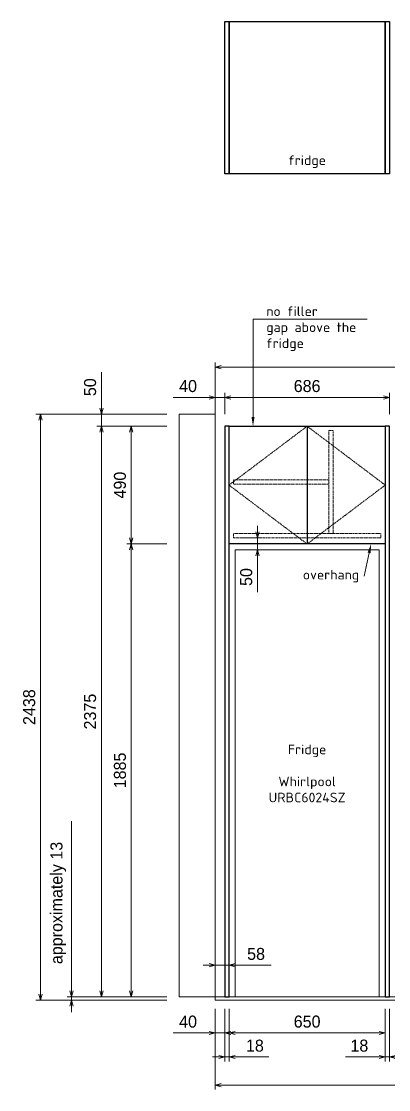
# Model space of a CAD drawing. Header units: millimetres. Extents: x 317748 to 451058, y -7309 to 88509.
# Drawn here: x 435791 to 437319, y 57691 to 62137 of the extents above; entities that cross this region are included whole.
import ezdxf
from ezdxf import colors
from ezdxf.entities.mleader import LeaderData, LeaderLine
from ezdxf.math import Vec2, Vec3

# ---------------------------------------------------------------- set-up
doc = ezdxf.new("R2010")
doc.units = ezdxf.units.MM
doc.header["$LTSCALE"] = 2
doc.header["$MEASUREMENT"] = 0
doc.header["$PDMODE"] = 3
doc.linetypes.add('DASHEDX2', pattern=[1.5, 1, -0.5])
doc.layers.get('0').update_dxf_attribs({"lineweight": 30})
doc.layers.get('Defpoints').update_dxf_attribs({"color": 255, "lineweight": 0})
for name, color, linetype, lineweight in [('1', 10, 'Continuous', 18), ('Appliances', 4, 'Continuous', 13), ('Cabinets', 7, 'Continuous', 25), ('Dims', 4, 'Continuous', 20), ('Hatch_grey', 253, 'Continuous', 5), ('Line_Hidden', 8, 'DASHEDX2', 15), ('Line_Thin', 8, 'Continuous', 18)]:
    doc.layers.add(name, color=color, linetype=linetype, lineweight=lineweight)
doc.styles.add('AGS', font='ags.shx')
doc.styles.add('style1', font='simplex.shx')
doc.dimstyles.new('mm LG 30', dxfattribs={"dimtxt": 50, "dimasz": 25, "dimexe": 19, "dimexo": 50, "dimgap": 22, "dimtad": 1, "dimdec": 0, "dimdsep": 46, "dimtxsty": 'AGS', "dimblk": 'OPEN30', "dimcen": 2, "dimclrd": 256, "dimclre": 256, "dimclrt": 256, "dimadec": 0, "dimazin": 0, "dimtm": 1e-09, "dimtfac": 1, "dimtdec": 0, "dimtmove": 0, "dimatfit": 3, "dimldrblk": 'OPEN30', "dimfxl": 1, "dimtolj": 1, "dimlwd": -1, "dimlwe": -1, "dimarcsym": 0})

# ---------------------------------------------------------------- blocks, each defined once
blk = doc.blocks.new('_Open30')
at = {"color": 0, "linetype": 'ByBlock', "lineweight": -2}
for p, q in [((-1, 0.27), (0, 0)), ((0, 0), (-1, -0.27)), ((0, 0), (-1, 0))]:
    blk.add_line(p, q, dxfattribs=at)
blk = doc.blocks.new('*D309')
at = {"layer": 'Defpoints', "color": 0, "ltscale": 2, "transparency": 16777216}
for p in [(436248, 59961.8), (436446.6, 59961.8), (436446.6, 58076.8)]:
    blk.add_point(p, dxfattribs=at)
at = {"layer": 'Dims', "ltscale": 2, "transparency": 16777216}
for p, q in [((436396.6, 59961.8), (436229, 59961.8)), ((436248, 58101.8), (436248, 59936.8)), ((436396.6, 58076.8), (436229, 58076.8))]:
    blk.add_line(p, q, dxfattribs=at)
at = {"layer": 'Dims', "ltscale": 2, "transparency": 16777216, "xscale": 25, "yscale": 25, "zscale": 25}
for p, rotation in [((436248, 59961.8), 90), ((436248, 58076.8), 270)]:
    blk.add_blockref('_Open30', p, dxfattribs=dict(at, rotation=rotation))
at = {"layer": 'Dims', "ltscale": 2, "transparency": 16777216, "insert": (436201, 59019.3), "char_height": 50, "attachment_point": 5, "rotation": 90, "style": 'AGS'}
blk.add_mtext('\\A1;1885', dxfattribs=at)
blk = doc.blocks.new('*D310')
at = {"layer": 'Defpoints', "color": 0, "ltscale": 2, "transparency": 16777216}
for p in [(436248, 60451.8), (436446.6, 60451.8), (436446.6, 59961.8)]:
    blk.add_point(p, dxfattribs=at)
at = {"layer": 'Dims', "ltscale": 2, "transparency": 16777216}
for p, q in [((436396.6, 60451.8), (436229, 60451.8)), ((436248, 59986.8), (436248, 60426.8)), ((436396.6, 59961.8), (436229, 59961.8))]:
    blk.add_line(p, q, dxfattribs=at)
at = {"layer": 'Dims', "ltscale": 2, "transparency": 16777216, "xscale": 25, "yscale": 25, "zscale": 25}
for p, rotation in [((436248, 60451.8), 90), ((436248, 59961.8), 270)]:
    blk.add_blockref('_Open30', p, dxfattribs=dict(at, rotation=rotation))
at = {"layer": 'Dims', "ltscale": 2, "transparency": 16777216, "insert": (436201, 60206.8), "char_height": 50, "attachment_point": 5, "rotation": 90, "style": 'AGS'}
blk.add_mtext('\\A1;490', dxfattribs=at)
blk = doc.blocks.new('*D311')
at = {"layer": 'Defpoints', "color": 0, "ltscale": 2, "transparency": 16777216}
for p in [(436123.8, 60451.8), (436446.6, 60451.8), (436446.6, 58076.8)]:
    blk.add_point(p, dxfattribs=at)
at = {"layer": 'Dims', "ltscale": 2, "transparency": 16777216}
for p, q in [((436396.6, 60451.8), (436104.8, 60451.8)), ((436123.8, 58101.8), (436123.8, 60426.8)), ((436396.6, 58076.8), (436104.8, 58076.8))]:
    blk.add_line(p, q, dxfattribs=at)
at = {"layer": 'Dims', "ltscale": 2, "transparency": 16777216, "xscale": 25, "yscale": 25, "zscale": 25}
for p, rotation in [((436123.8, 60451.8), 90), ((436123.8, 58076.8), 270)]:
    blk.add_blockref('_Open30', p, dxfattribs=dict(at, rotation=rotation))
at = {"layer": 'Dims', "ltscale": 2, "transparency": 16777216, "insert": (436076.8, 59264.3), "char_height": 50, "attachment_point": 5, "rotation": 90, "style": 'AGS'}
blk.add_mtext('\\A1;2375', dxfattribs=at)
blk = doc.blocks.new('*D312')
at = {"layer": 'Defpoints', "color": 0, "ltscale": 2, "transparency": 16777216}
for p in [(436123.8, 60501.8), (436446.6, 60501.8), (436446.6, 60451.8)]:
    blk.add_point(p, dxfattribs=at)
at = {"layer": 'Dims', "ltscale": 2, "transparency": 16777216}
for p, q in [((436123.8, 60526.8), (436123.8, 60676.7)), ((436396.6, 60501.8), (436104.8, 60501.8)), ((436123.8, 60451.8), (436123.8, 60501.8)), ((436396.6, 60451.8), (436104.8, 60451.8)), ((436123.8, 60426.8), (436123.8, 60401.8))]:
    blk.add_line(p, q, dxfattribs=at)
at = {"layer": 'Dims', "ltscale": 2, "transparency": 16777216, "xscale": 25, "yscale": 25, "zscale": 25}
for p, rotation in [((436123.8, 60501.8), 270), ((436123.8, 60451.8), 90)]:
    blk.add_blockref('_Open30', p, dxfattribs=dict(at, rotation=rotation))
at = {"layer": 'Dims', "ltscale": 2, "transparency": 16777216, "insert": (436076.8, 60614.2), "char_height": 50, "attachment_point": 5, "rotation": 90, "style": 'AGS'}
blk.add_mtext('\\A1;50', dxfattribs=at)
blk = doc.blocks.new('*D313')
at = {"layer": 'Defpoints', "color": 0, "ltscale": 2, "transparency": 16777216}
for p in [(435999.6, 58076.8), (436446.6, 58076.8), (436446.6, 58063.8)]:
    blk.add_point(p, dxfattribs=at)
at = {"layer": 'Dims', "ltscale": 2, "transparency": 16777216}
for p, q in [((435999.6, 58101.8), (435999.6, 58808.9)), ((436396.6, 58076.8), (435980.6, 58076.8)), ((436396.6, 58063.8), (435980.6, 58063.8)), ((435999.6, 58063.8), (435999.6, 58076.8)), ((435999.6, 58038.8), (435999.6, 58013.8))]:
    blk.add_line(p, q, dxfattribs=at)
at = {"layer": 'Dims', "ltscale": 2, "transparency": 16777216, "xscale": 25, "yscale": 25, "zscale": 25}
for p, rotation in [((435999.6, 58076.8), 270), ((435999.6, 58063.8), 90)]:
    blk.add_blockref('_Open30', p, dxfattribs=dict(at, rotation=rotation))
at = {"layer": 'Dims', "ltscale": 2, "transparency": 16777216, "insert": (435944.3, 58467.8), "char_height": 50, "attachment_point": 5, "rotation": 90, "style": 'AGS'}
blk.add_mtext('\\A1;approximately 13', dxfattribs=at)
blk = doc.blocks.new('*D314')
at = {"layer": 'Defpoints', "color": 0, "ltscale": 2, "transparency": 16777216}
for p in [(435870.5, 60501.8), (436446.6, 60501.8), (436446.6, 58063.8)]:
    blk.add_point(p, dxfattribs=at)
at = {"layer": 'Dims', "ltscale": 2, "transparency": 16777216}
for p, q in [((436396.6, 60501.8), (435851.5, 60501.8)), ((435870.5, 58088.8), (435870.5, 60476.8)), ((436396.6, 58063.8), (435851.5, 58063.8))]:
    blk.add_line(p, q, dxfattribs=at)
at = {"layer": 'Dims', "ltscale": 2, "transparency": 16777216, "xscale": 25, "yscale": 25, "zscale": 25}
for p, rotation in [((435870.5, 60501.8), 90), ((435870.5, 58063.8), 270)]:
    blk.add_blockref('_Open30', p, dxfattribs=dict(at, rotation=rotation))
at = {"layer": 'Dims', "ltscale": 2, "transparency": 16777216, "insert": (435823.5, 59282.8), "char_height": 50, "attachment_point": 5, "rotation": 90, "style": 'AGS'}
blk.add_mtext('\\A1;2438', dxfattribs=at)
blk = doc.blocks.new('*D323')
at = {"layer": 'Defpoints', "color": 0, "ltscale": 2, "transparency": 16777216}
for p in [(436596.6, 58076.8), (436636.6, 58076.8), (436596.6, 57926.8)]:
    blk.add_point(p, dxfattribs=at)
at = {"layer": 'Dims', "ltscale": 2, "transparency": 16777216}
for p, q in [((436596.6, 58026.8), (436596.6, 57907.8)), ((436636.6, 58026.8), (436636.6, 57907.8)), ((436571.6, 57926.8), (436421.7, 57926.8)), ((436636.6, 57926.8), (436596.6, 57926.8)), ((436661.6, 57926.8), (436686.6, 57926.8))]:
    blk.add_line(p, q, dxfattribs=at)
at = {"layer": 'Dims', "ltscale": 2, "transparency": 16777216, "xscale": 25, "yscale": 25, "zscale": 25}
blk.add_blockref('_Open30', (436596.6, 57926.8), dxfattribs=at)
at = {"layer": 'Dims', "ltscale": 2, "transparency": 16777216, "xscale": 25, "yscale": 25, "zscale": 25, "rotation": 180}
blk.add_blockref('_Open30', (436636.6, 57926.8), dxfattribs=at)
at = {"layer": 'Dims', "ltscale": 2, "transparency": 16777216, "insert": (436484.2, 57973.8), "char_height": 50, "attachment_point": 5, "style": 'AGS'}
blk.add_mtext('\\A1;40', dxfattribs=at)
blk = doc.blocks.new('*D324')
at = {"layer": 'Defpoints', "color": 0, "ltscale": 2, "transparency": 16777216}
for p in [(436596.6, 58076.8), (439796.6, 58076.8), (439796.6, 57710)]:
    blk.add_point(p, dxfattribs=at)
at = {"layer": 'Dims', "ltscale": 2, "transparency": 16777216}
for p, q in [((436596.6, 58026.8), (436596.6, 57691)), ((439796.6, 58026.8), (439796.6, 57691)), ((436621.6, 57710), (439771.6, 57710))]:
    blk.add_line(p, q, dxfattribs=at)
at = {"layer": 'Dims', "ltscale": 2, "transparency": 16777216, "xscale": 25, "yscale": 25, "zscale": 25, "rotation": 180}
blk.add_blockref('_Open30', (436596.6, 57710), dxfattribs=at)
at = {"layer": 'Dims', "ltscale": 2, "transparency": 16777216, "xscale": 25, "yscale": 25, "zscale": 25}
blk.add_blockref('_Open30', (439796.6, 57710), dxfattribs=at)
at = {"layer": 'Dims', "ltscale": 2, "transparency": 16777216, "insert": (438196.6, 57757), "char_height": 50, "attachment_point": 5, "style": 'AGS'}
blk.add_mtext('\\A1;3200', dxfattribs=at)
blk = doc.blocks.new('*D325')
at = {"layer": 'Defpoints', "color": 0, "ltscale": 2, "transparency": 16777216}
for p in [(436636.6, 60571.8), (436636.6, 60451.8), (437322.6, 60451.8)]:
    blk.add_point(p, dxfattribs=at)
at = {"layer": 'Dims', "ltscale": 2, "transparency": 16777216}
for p, q in [((436636.6, 60501.8), (436636.6, 60590.8)), ((437297.6, 60571.8), (436661.6, 60571.8)), ((437322.6, 60501.8), (437322.6, 60590.8))]:
    blk.add_line(p, q, dxfattribs=at)
at = {"layer": 'Dims', "ltscale": 2, "transparency": 16777216, "xscale": 25, "yscale": 25, "zscale": 25, "rotation": 180}
blk.add_blockref('_Open30', (436636.6, 60571.8), dxfattribs=at)
at = {"layer": 'Dims', "ltscale": 2, "transparency": 16777216, "xscale": 25, "yscale": 25, "zscale": 25}
blk.add_blockref('_Open30', (437322.6, 60571.8), dxfattribs=at)
at = {"layer": 'Dims', "ltscale": 2, "transparency": 16777216, "insert": (436979.6, 60618.8), "char_height": 50, "attachment_point": 5, "style": 'AGS'}
blk.add_mtext('\\A1;686', dxfattribs=at)
blk = doc.blocks.new('*D331')
at = {"layer": 'Defpoints', "color": 0, "ltscale": 2, "transparency": 16777216}
for p in [(436596.6, 60571.8), (436596.6, 60451.8), (436636.6, 60451.8)]:
    blk.add_point(p, dxfattribs=at)
at = {"layer": 'Dims', "ltscale": 2, "transparency": 16777216}
for p, q in [((436571.6, 60571.8), (436421.7, 60571.8)), ((436596.6, 60501.8), (436596.6, 60590.8)), ((436636.6, 60571.8), (436596.6, 60571.8)), ((436636.6, 60501.8), (436636.6, 60590.8)), ((436661.6, 60571.8), (436686.6, 60571.8))]:
    blk.add_line(p, q, dxfattribs=at)
at = {"layer": 'Dims', "ltscale": 2, "transparency": 16777216, "xscale": 25, "yscale": 25, "zscale": 25}
blk.add_blockref('_Open30', (436596.6, 60571.8), dxfattribs=at)
at = {"layer": 'Dims', "ltscale": 2, "transparency": 16777216, "xscale": 25, "yscale": 25, "zscale": 25, "rotation": 180}
blk.add_blockref('_Open30', (436636.6, 60571.8), dxfattribs=at)
at = {"layer": 'Dims', "ltscale": 2, "transparency": 16777216, "insert": (436484.2, 60618.8), "char_height": 50, "attachment_point": 5, "style": 'AGS'}
blk.add_mtext('\\A1;40', dxfattribs=at)
blk = doc.blocks.new('*D332')
at = {"layer": '1', "ltscale": 2, "transparency": 16777216}
for p, q in [((436596.6, 60501.8), (436596.6, 60717.1)), ((436621.6, 60698.1), (438925.6, 60698.1)), ((438950.6, 60501.8), (438950.6, 60717.1))]:
    blk.add_line(p, q, dxfattribs=at)
at = {"layer": 'Defpoints', "color": 0, "ltscale": 2, "transparency": 16777216}
for p in [(438950.6, 60698.1), (436596.6, 60451.8), (438950.6, 60451.8)]:
    blk.add_point(p, dxfattribs=at)
at = {"layer": '1', "ltscale": 2, "transparency": 16777216, "xscale": 25, "yscale": 25, "zscale": 25, "rotation": 180}
blk.add_blockref('_Open30', (436596.6, 60698.1), dxfattribs=at)
at = {"layer": '1', "ltscale": 2, "transparency": 16777216, "xscale": 25, "yscale": 25, "zscale": 25}
blk.add_blockref('_Open30', (438950.6, 60698.1), dxfattribs=at)
at = {"layer": '1', "ltscale": 2, "transparency": 16777216, "insert": (437773.6, 60745.1), "char_height": 50, "attachment_point": 5, "style": 'AGS'}
blk.add_mtext('\\A1;2354', dxfattribs=at)
blk = doc.blocks.new('*D384')
at = {"layer": 'Defpoints', "color": 0, "ltscale": 2, "transparency": 16777216}
for p in [(18, 0), (668, 0), (18, -150)]:
    blk.add_point(p, dxfattribs=at)
at = {"layer": 'Dims', "ltscale": 2, "transparency": 16777216}
for p, q in [((18, -50), (18, -169)), ((668, -50), (668, -169)), ((643, -150), (43, -150))]:
    blk.add_line(p, q, dxfattribs=at)
at = {"layer": 'Dims', "ltscale": 2, "transparency": 16777216, "xscale": 25, "yscale": 25, "zscale": 25, "rotation": 180}
blk.add_blockref('_Open30', (18, -150), dxfattribs=at)
at = {"layer": 'Dims', "ltscale": 2, "transparency": 16777216, "xscale": 25, "yscale": 25, "zscale": 25}
blk.add_blockref('_Open30', (668, -150), dxfattribs=at)
at = {"layer": 'Dims', "ltscale": 2, "transparency": 16777216, "insert": (343, -103), "char_height": 50, "attachment_point": 5, "style": 'AGS'}
blk.add_mtext('\\A1;650', dxfattribs=at)
blk = doc.blocks.new('*D385')
at = {"layer": 'Defpoints', "color": 0, "ltscale": 2, "transparency": 16777216}
for p in [(18, 1910), (18, 1860), (136.7, 1860)]:
    blk.add_point(p, dxfattribs=at)
at = {"layer": 'Dims', "ltscale": 2, "transparency": 16777216}
for p, q in [((136.7, 1935), (136.7, 1960)), ((68, 1910), (155.7, 1910)), ((136.7, 1910), (136.7, 1860)), ((68, 1860), (155.7, 1860)), ((136.7, 1835), (136.7, 1685))]:
    blk.add_line(p, q, dxfattribs=at)
at = {"layer": 'Dims', "ltscale": 2, "transparency": 16777216, "xscale": 25, "yscale": 25, "zscale": 25}
for p, rotation in [((136.7, 1910), 270), ((136.7, 1860), 90)]:
    blk.add_blockref('_Open30', p, dxfattribs=dict(at, rotation=rotation))
at = {"layer": 'Dims', "ltscale": 2, "transparency": 16777216, "insert": (89.7, 1747.5), "char_height": 50, "attachment_point": 5, "rotation": 90, "style": 'AGS'}
blk.add_mtext('\\A1;50', dxfattribs=at)
blk = doc.blocks.new('*D388')
at = {"layer": 'Defpoints', "color": 0, "ltscale": 2, "transparency": 16777216}
for p in [(0, 0), (18, 0), (18, -250)]:
    blk.add_point(p, dxfattribs=at)
at = {"layer": 'Dims', "ltscale": 2, "transparency": 16777216}
for p, q in [((0, -50), (0, -269)), ((18, -50), (18, -269)), ((-25, -250), (-50, -250)), ((0, -250), (18, -250)), ((43, -250), (183.4, -250))]:
    blk.add_line(p, q, dxfattribs=at)
at = {"layer": 'Dims', "ltscale": 2, "transparency": 16777216, "xscale": 25, "yscale": 25, "zscale": 25}
blk.add_blockref('_Open30', (0, -250), dxfattribs=at)
at = {"layer": 'Dims', "ltscale": 2, "transparency": 16777216, "xscale": 25, "yscale": 25, "zscale": 25, "rotation": 180}
blk.add_blockref('_Open30', (18, -250), dxfattribs=at)
at = {"layer": 'Dims', "ltscale": 2, "transparency": 16777216, "insert": (125.7, -203), "char_height": 50, "attachment_point": 5, "style": 'AGS'}
blk.add_mtext('\\A1;18', dxfattribs=at)
blk = doc.blocks.new('*D386')
at = {"layer": 'Defpoints', "color": 0, "ltscale": 2, "transparency": 16777216}
for p in [(668, 0), (686, 0), (668, -250)]:
    blk.add_point(p, dxfattribs=at)
at = {"layer": 'Dims', "ltscale": 2, "transparency": 16777216}
for p, q in [((668, -50), (668, -269)), ((686, -50), (686, -269)), ((643, -250), (502.6, -250)), ((686, -250), (668, -250)), ((711, -250), (736, -250))]:
    blk.add_line(p, q, dxfattribs=at)
at = {"layer": 'Dims', "ltscale": 2, "transparency": 16777216, "xscale": 25, "yscale": 25, "zscale": 25}
blk.add_blockref('_Open30', (668, -250), dxfattribs=at)
at = {"layer": 'Dims', "ltscale": 2, "transparency": 16777216, "xscale": 25, "yscale": 25, "zscale": 25, "rotation": 180}
blk.add_blockref('_Open30', (686, -250), dxfattribs=at)
at = {"layer": 'Dims', "ltscale": 2, "transparency": 16777216, "insert": (560.3, -203), "char_height": 50, "attachment_point": 5, "style": 'AGS'}
blk.add_mtext('\\A1;18', dxfattribs=at)
blk = doc.blocks.new('*U350')
at = {"layer": 'Line_Hidden', "ltscale": 2}
for points in [[(415.3, 472), (433.3, 472), (433.3, 43), (415.3, 43)], [(18, 266.5), (415.3, 266.5), (415.3, 248.5), (18, 248.5)]]:
    blk.add_lwpolyline(points, close=True, dxfattribs=at)
blk = doc.blocks.new('*D333')
at = {"layer": 'Defpoints', "color": 0, "ltscale": 2, "transparency": 16777216}
for p in [(436654.6, 58208.6), (436596.6, 58076.8), (436654.6, 58076.8)]:
    blk.add_point(p, dxfattribs=at)
at = {"layer": 'Dims', "ltscale": 2, "transparency": 16777216}
for p, q in [((436571.6, 58208.6), (436546.6, 58208.6)), ((436596.6, 58126.8), (436596.6, 58227.6)), ((436596.6, 58208.6), (436654.6, 58208.6)), ((436654.6, 58126.8), (436654.6, 58227.6)), ((436679.6, 58208.6), (436829.6, 58208.6))]:
    blk.add_line(p, q, dxfattribs=at)
at = {"layer": 'Dims', "ltscale": 2, "transparency": 16777216, "xscale": 25, "yscale": 25, "zscale": 25}
blk.add_blockref('_Open30', (436596.6, 58208.6), dxfattribs=at)
at = {"layer": 'Dims', "ltscale": 2, "transparency": 16777216, "xscale": 25, "yscale": 25, "zscale": 25, "rotation": 180}
blk.add_blockref('_Open30', (436654.6, 58208.6), dxfattribs=at)
at = {"layer": 'Dims', "ltscale": 2, "transparency": 16777216, "insert": (436767.1, 58255.6), "char_height": 50, "attachment_point": 5, "style": 'AGS'}
blk.add_mtext('\\A1;58', dxfattribs=at)
blk = doc.blocks.new('Floor_13mm')
at = {"layer": 'Line_Thin', "ltscale": 2}
blk.add_lwpolyline([(0, 0), (3200, 0), (3200, -13), (0, -13)], close=True, dxfattribs=at)
blk = doc.blocks.new('*U383')
at = {"layer": 'Cabinets', "ltscale": 2}
blk.add_line((343, 2375), (343, 1885), dxfattribs=at)
for points in [[(0, 4060), (18, 4060), (18, 3425), (0, 3425)], [(18, 4060), (668, 4060), (668, 3425), (18, 3425)], [(668, 4060), (686, 4060), (686, 3425), (668, 3425)], [(0, 0), (18, 0), (18, 2375), (0, 2375)], [(18, 2375), (668, 2375), (668, 1885), (18, 1885)], [(668, 0), (686, 0), (686, 2375), (668, 2375)]]:
    blk.add_lwpolyline(points, close=True, dxfattribs=at)
at = {"layer": 'Line_Hidden', "ltscale": 2}
blk.add_lwpolyline([(343, 2375), (18, 2130), (343, 1885), (668, 2130), (343, 2375)], dxfattribs=at)
blk.add_lwpolyline([(36, 1928), (650, 1928), (650, 1910), (36, 1910)], close=True, dxfattribs=at)
at = {"layer": 'Dims', "insert": (343, 3450), "char_height": 40, "attachment_point": 8, "style": 'style1'}
blk.add_mtext_dynamic_manual_height_columns('\\pxqc;fridge', width=300, gutter_width=25, heights=[132.5], dxfattribs=at)
at = {"layer": 'Dims', "ltscale": 2}
dim = blk.add_linear_dim(base=(136.7, 1860), p1=(18, 1910), p2=(18, 1860), angle=90, dimstyle='mm LG 30', override={"dimpost": '\\X'}, dxfattribs=at)
dim.commit()
dim.dimension.update_dxf_attribs({"geometry": '*D385', "text_midpoint": (89.7, 1747.5)})
for base, p1, p2, picture, middle in [((18, -250), (0, 0), (18, 0), '*D388', (125.7, -203)), ((18, -150), (668, 0), (18, 0), '*D384', (343, -103)), ((668, -250), (686, 0), (668, 0), '*D386', (560.3, -203))]:
    dim = blk.add_linear_dim(base=base, p1=p1, p2=p2, dimstyle='mm LG 30', override={"dimpost": '\\X'}, dxfattribs=at)
    dim.commit()
    dim.dimension.update_dxf_attribs({"geometry": picture, "text_midpoint": middle})
at = {"layer": '1', "ltscale": 0.2}
ml = blk.add_multileader_mtext('Standard', dxfattribs=at)
ml.set_content('{\\Fsimplex|c0;no filler\\Pgap above the fridge}', color=256)
ml.set_leader_properties()
ml.build(insert=Vec2(0, 0))
ml.multileader.update_dxf_attribs({"has_dogleg": 0, "text_left_attachment_type": 6, "text_right_attachment_type": 6, "dogleg_length": 0.36, "arrow_head_size": 38.1})
ctx = ml.context
ctx.base_point, ctx.char_height, ctx.arrow_head_size, ctx.landing_gap_size, ctx.plane_origin = Vec3(134.8, 2820.4), 40, 38.1, 38.1, Vec3(200.3, 2389)
ctx.left_attachment, ctx.right_attachment = 6, 6
notes = []
notes.append((ctx, [(1, (1, 1, 0), (134.5, 2820.4), (1, 0), 0.36, [(0, [(118, 2375), (118, 2820.4)], 0, [])])]))
ctx.mtext.insert, ctx.mtext.rotation, ctx.mtext.width, ctx.mtext.flow_direction = Vec3(172.9, 2873.7), 6.283185, 415.149, 5
at = {"layer": 'Dims', "ltscale": 0.2}
ml = blk.add_multileader_mtext('Standard', dxfattribs=at)
ml.set_content('overhang', color=256, style='style1')
ml.set_leader_properties()
ml.build(insert=Vec2(0, 0))
ml.multileader.update_dxf_attribs({"has_dogleg": 0, "dogleg_length": 9.14, "arrow_head_size": 38.1})
ctx = ml.context
ctx.base_point, ctx.char_height, ctx.arrow_head_size, ctx.landing_gap_size, ctx.plane_origin = Vec3(282.5, 1750.5), 40, 38.1, 20, Vec3(687.2, 1885)
ctx.text_align_type = 2
notes.append((ctx, [(1, (1, 1, 0), (588.8, 1750.5), (-1, 0), 9.14, [(0, [(609.1, 1885)], 0, [])])]))
ctx.mtext.insert, ctx.mtext.alignment, ctx.mtext.flow_direction = Vec3(559.7, 1777.2), 3, 5
for ctx, leaders in notes:
    for number, flags, end, landing, length, lines in leaders:
        leader = LeaderData()
        leader.index, (leader.has_last_leader_line, leader.has_dogleg_vector, leader.attachment_direction) = number, flags
        leader.last_leader_point, leader.dogleg_vector, leader.dogleg_length = Vec3(end), Vec3(landing), length
        for number, points, colour, breaks in lines:
            line = LeaderLine()
            line.index, line.vertices, line.color, line.breaks = number, Vec3.list(points), colors.encode_raw_color(colour), breaks
            leader.lines.append(line)
        ctx.leaders.append(leader)

msp = doc.modelspace()

# ---------------------------------------------------------------- linework, layer by layer
at = {"layer": 'Appliances', "ltscale": 2}
msp.add_lwpolyline([(436679.6, 58076.8), (437279.6, 58076.8), (437279.6, 59936.8), (436679.6, 59936.8)], close=True, dxfattribs=at)
at = {"layer": 'Hatch_grey', "ltscale": 2}
msp.add_lwpolyline([(436596.6, 58076.8), (436446.6, 58076.8), (436446.6, 60501.8), (436596.6, 60501.8)], close=True, dxfattribs=at)

# ---------------------------------------------------------------- block references
msp.add_blockref('Floor_13mm', (436596.6, 58076.8))
at = {"layer": 'Defpoints'}
for name, p in [('*U383', (436636.6, 58076.8)), ('*U350', (436654.6, 59961.8))]:
    msp.add_blockref(name, p, dxfattribs=at)

# ---------------------------------------------------------------- texts
at = {"layer": 'Dims', "insert": (436979.6, 59006.8), "char_height": 40, "attachment_point": 5, "style": 'style1'}
msp.add_mtext_dynamic_manual_height_columns('\\pxqc;Fridge\\P\\PWhirlpool\\PURBC6024SZ', width=600, gutter_width=25, heights=[287.9], dxfattribs=at)

# ---------------------------------------------------------------- dimensions: what is measured, and where the dimension line sits
at = {"layer": '1', "ltscale": 2}
dim = msp.add_linear_dim(base=(438950.6, 60698.1), p1=(436596.6, 60451.8), p2=(438950.6, 60451.8), dimstyle='mm LG 30', override={"dimpost": '\\X'}, dxfattribs=at)
dim.commit()
dim.dimension.update_dxf_attribs({"geometry": '*D332', "text_midpoint": (437773.6, 60745.1)})
at = {"layer": 'Dims', "ltscale": 2}
for base, p1, p2, picture, middle in [((436123.8, 60501.8), (436446.6, 60451.8), (436446.6, 60501.8), '*D312', (436076.8, 60614.2)), ((435870.5, 60501.8), (436446.6, 58063.8), (436446.6, 60501.8), '*D314', (435823.5, 59282.8)), ((436123.8, 60451.8), (436446.6, 58076.8), (436446.6, 60451.8), '*D311', (436076.8, 59264.3)), ((436248, 60451.8), (436446.6, 59961.8), (436446.6, 60451.8), '*D310', (436201, 60206.8)), ((436248, 59961.8), (436446.6, 58076.8), (436446.6, 59961.8), '*D309', (436201, 59019.3))]:
    dim = msp.add_linear_dim(base=base, p1=p1, p2=p2, angle=90, dimstyle='mm LG 30', override={"dimpost": '\\X'}, dxfattribs=at)
    dim.commit()
    dim.dimension.update_dxf_attribs({"geometry": picture, "text_midpoint": middle})
for base, p1, p2, picture, middle in [((436596.6, 60571.8), (436636.6, 60451.8), (436596.6, 60451.8), '*D331', (436484.2, 60618.8)), ((436636.6, 60571.8), (437322.6, 60451.8), (436636.6, 60451.8), '*D325', (436979.6, 60618.8)), ((436654.6, 58208.6), (436596.6, 58076.8), (436654.6, 58076.8), '*D333', (436767.1, 58255.6)), ((436596.6, 57926.8), (436636.6, 58076.8), (436596.6, 58076.8), '*D323', (436484.2, 57973.8)), ((439796.6, 57710), (436596.6, 58076.8), (439796.6, 58076.8), '*D324', (438196.6, 57757))]:
    dim = msp.add_linear_dim(base=base, p1=p1, p2=p2, dimstyle='mm LG 30', override={"dimpost": '\\X'}, dxfattribs=at)
    dim.commit()
    dim.dimension.update_dxf_attribs({"geometry": picture, "text_midpoint": middle})
dim = msp.add_linear_dim(base=(435999.6, 58076.8), p1=(436446.6, 58063.8), p2=(436446.6, 58076.8), angle=90, text='approximately <>', dimstyle='mm LG 30', override={"dimpost": '\\X'}, dxfattribs=at)
dim.commit()
dim.dimension.update_dxf_attribs({"geometry": '*D313', "text_midpoint": (435944.3, 58467.8)})

doc.saveas('drawing.dxf')
